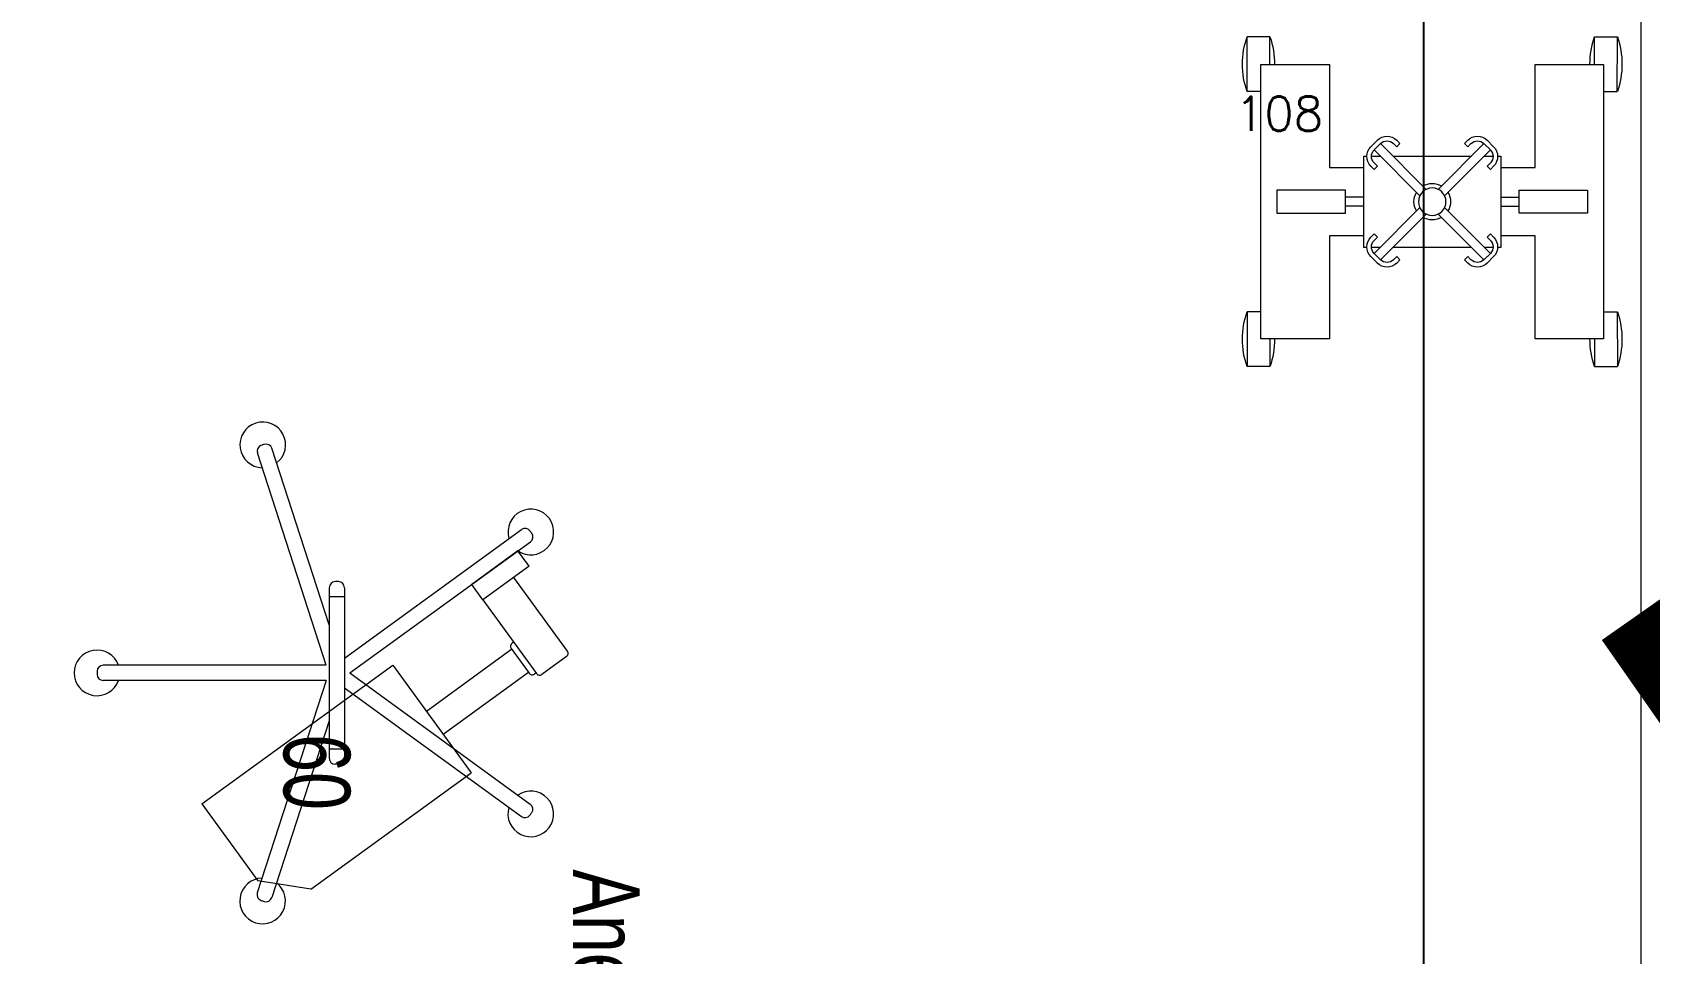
# Model space of a CAD drawing. Header units: metres. Extents: x 75097 to 220695, y -1557923 to -1361206.
# Drawn here: x 156936 to 159060, y -1400892 to -1399681 of the extents above; entities that cross this region are included whole.
import ezdxf

# ---------------------------------------------------------------- set-up
doc = ezdxf.new("R2010")
doc.units = ezdxf.units.M
doc.layers.get('0').update_dxf_attribs({"lineweight": 0})
doc.layers.add('A-100 - Copy$0$axes', color=8, linetype='Continuous')
for name, color, linetype, lineweight in [('A-100 - Copy$0$Medical Equipment and Furniture', 8, 'Continuous', 0), ('A-100 - Copy$0$Medical Equipment and Furniture1', 8, 'Continuous', 5), ('A-100 - Copy$0$Walls', 8, 'Continuous', 0)]:
    doc.layers.add(name, color=color, linetype=linetype, lineweight=lineweight)
doc.layers.add('REV 01', color=7, linetype='Continuous', lineweight=0, true_color=0xe41b4d)
doc.styles.add('A-100 - Copy$0$list_ghTextstyle', font='romans.shx', dxfattribs={"height": 0.25})
doc.styles.add('A-100 - Copy$0$X3G_ENTITY_257CFD', font='swisscl.ttf', dxfattribs={"height": 200})

# ---------------------------------------------------------------- blocks, each defined once
blk = doc.blocks.new('A-100 - Copy$0$HF12177-P')
for p, q in [((0, 0), (-0.1724, 0.2372)), ((0, 0), (0.1724, 0.2372)), ((-0.0196, -0.007), (-0.1885, 0.2255)), ((0.0196, -0.007), (0.1885, 0.2255)), ((-0.12, -0.015), (-0.12, -0.019)), ((-0.112, -0.007), (0.112, -0.007)), ((-0.1, -0.007), (-0.1, -0.027)), ((0.1, -0.007), (0.1, -0.027)), ((0.12, -0.015), (0.12, -0.019)), ((-0.0631, -0.027), (-0.2951, -0.1024)), ((-0.01, -0.0308), (-0.2889, -0.1214)), ((-0.112, -0.027), (0.112, -0.027)), ((-0.01, -0.0308), (-0.01, -0.324)), ((0.01, -0.0308), (0.01, -0.324)), ((0.01, -0.0308), (0.2889, -0.1214)), ((0.0631, -0.027), (0.2951, -0.1024))]:
    blk.add_line(p, q)
for centre, radius, start, end in [((-0.1852, 0.2378), 0.03, 325.4712, 286.5288), ((0.1852, 0.2378), 0.03, 253.4712, 214.5288), ((-0.1821, 0.2302), 0.008, 126.3733, 216), ((0, -0.017), 0.315, 125.6267, 126.3733), ((-0.1788, 0.2325), 0.008, 36, 125.6267), ((0.1788, 0.2325), 0.008, 54.3733, 144), ((0, -0.017), 0.315, 53.6267, 54.3733), ((0.1821, 0.2302), 0.008, 324, 53.6267), ((-0.112, -0.015), 0.008, 90, 180), ((-0.112, -0.019), 0.008, 180, 270), ((0.112, -0.015), 0.008, 0, 90), ((0.112, -0.019), 0.008, 270, 0), ((-0.2996, -0.1144), 0.03, 37.4712, 358.5288), ((0.2996, -0.1144), 0.03, 181.4712, 142.5288), ((-0.2926, -0.11), 0.008, 108, 197.6267), ((0.2926, -0.11), 0.008, 342.3733, 72), ((0, -0.017), 0.315, 197.6267, 198.3733), ((-0.2914, -0.1138), 0.008, 198.3733, 288), ((0.2914, -0.1138), 0.008, 252, 341.6267), ((0, -0.017), 0.315, 341.6267, 342.3733), ((0, -0.332), 0.03, 109.4712, 70.5288), ((-0.002, -0.324), 0.008, 180, 269.6267), ((0, -0.017), 0.315, 269.6267, 270.3733), ((0.002, -0.324), 0.008, 270.3733, 0)]:
    blk.add_arc(centre, radius, start, end)
blk = doc.blocks.new('A-100 - Copy$0$MONITOR ARM PLAN')
for p, q in [((0.025, -0.49375, 0), (0.025, -0.18375, 0)), ((0.025, -0.18375, 0), (0.2, -0.18375, 0)), ((0.2, -0.44375, 0), (0.2, -0.18375, 0)), ((0.2, -0.44375, 0), (0.15, -0.49375, 0)), ((0.025, -0.49375, 0), (0.15, -0.49375, 0))]:
    blk.add_line(p, q)
at = {"layer": 'A-100 - Copy$0$Medical Equipment and Furniture1'}
for p, q in [((0.025, 0.0375), (0, 0.0375)), ((0, 0.0375), (0, -0.0375)), ((0.025, 0.0375), (0.025, -0.0375)), ((0.145, 0.0125), (0.025, 0.0125)), ((0.15, 0.0075), (0.15, -0.0325)), ((0.025, -0.0375), (0, -0.0375)), ((0.025, -0.0375), (0.145, -0.0375)), ((0.09375, -0.0375), (0.09375, -0.04)), ((0.14375, -0.0375), (0.14375, -0.04)), ((0.09875, -0.045), (0.13875, -0.045)), ((0.1, -0.045), (0.1, -0.18375)), ((0.1375, -0.045), (0.1375, -0.18375))]:
    blk.add_line(p, q, dxfattribs=at)
for centre, start, end in [((0.145, 0.0075, 0), 0, 90), ((0.09875, -0.04), 180, 270), ((0.13875, -0.04), 270, 360), ((0.145, -0.0325), 270, 0)]:
    blk.add_arc(centre, 0.005, start, end, dxfattribs=at)
blk = doc.blocks.new('A-100 - Copy$0$ME17635-P')
for p, q in [((-0.2132, 0.2167), (-0.2432, 0.2167)), ((-0.2431, 0.1447), (-0.2432, 0.2167)), ((-0.2132, 0.18), (-0.2132, 0.2167)), ((0.2132, 0.2167), (0.2432, 0.2167)), ((0.2132, 0.18), (0.2132, 0.2167)), ((0.2431, 0.1447), (0.2432, 0.2167)), ((-0.225, 0.1447), (-0.2431, 0.1447)), ((0.225, 0.1447), (0.2431, 0.1447)), ((-0.0806, 0.0721), (-0.0721, 0.0806)), ((-0.0764, 0.0679), (-0.0679, 0.0764)), ((-0.0162, 0.0078), (-0.0764, 0.0679)), ((-0.0078, 0.0162), (-0.0679, 0.0764)), ((-0.0509, 0.0764), (-0.0467, 0.0721)), ((-0.0467, 0.0806), (-0.0424, 0.0764)), ((-0.0467, 0.0721), (-0.0424, 0.0764)), ((0.0078, 0.0162), (0.0679, 0.0764)), ((0.0162, 0.0078), (0.0764, 0.0679)), ((0.0467, 0.0806), (0.0424, 0.0764)), ((0.0424, 0.0764), (0.0467, 0.0721)), ((0.0509, 0.0764), (0.0467, 0.0721)), ((0.0679, 0.0764), (0.0764, 0.0679)), ((0.0721, 0.0806), (0.0806, 0.0721)), ((-0.09, 0.045), (-0.135, 0.045)), ((-0.0806, 0.0467), (-0.0764, 0.0424)), ((-0.0764, 0.0509), (-0.0721, 0.0467)), ((-0.0764, 0.0424), (-0.0721, 0.0467)), ((0.0764, 0.0509), (0.0721, 0.0467)), ((0.0721, 0.0467), (0.0764, 0.0424)), ((0.0806, 0.0467), (0.0764, 0.0424)), ((0.135, 0.045), (0.09, 0.045)), ((-0.09, 0.006), (-0.114, 0.006)), ((0.09, 0.006), (0.114, 0.006)), ((-0.09, -0.006), (-0.114, -0.006)), ((-0.0162, -0.0078), (-0.0764, -0.0679)), ((-0.0078, -0.0162), (-0.0679, -0.0764)), ((0.0078, -0.0162), (0.0679, -0.0764)), ((0.0162, -0.0078), (0.0764, -0.0679)), ((0.09, -0.006), (0.114, -0.006)), ((-0.0806, -0.0467), (-0.0764, -0.0424)), ((-0.0721, -0.0467), (-0.0764, -0.0424)), ((0.0764, -0.0424), (0.0721, -0.0467)), ((0.0806, -0.0467), (0.0764, -0.0424)), ((-0.135, -0.045), (-0.09, -0.045)), ((-0.0764, -0.0509), (-0.0721, -0.0467)), ((0.0764, -0.0509), (0.0721, -0.0467)), ((0.09, -0.045), (0.135, -0.045)), ((-0.0721, -0.0806), (-0.0806, -0.0721)), ((-0.0679, -0.0764), (-0.0764, -0.0679)), ((-0.0509, -0.0764), (-0.0467, -0.0721)), ((-0.0424, -0.0764), (-0.0467, -0.0721)), ((-0.0467, -0.0806), (-0.0424, -0.0764)), ((0.0467, -0.0721), (0.0424, -0.0764)), ((0.0467, -0.0806), (0.0424, -0.0764)), ((0.0509, -0.0764), (0.0467, -0.0721)), ((0.0764, -0.0679), (0.0679, -0.0764)), ((0.0806, -0.0721), (0.0721, -0.0806)), ((-0.2431, -0.1447), (-0.2432, -0.2167)), ((-0.225, -0.1447), (-0.2431, -0.1447)), ((0.225, -0.1447), (0.2431, -0.1447)), ((0.2431, -0.1447), (0.2432, -0.2167)), ((-0.2132, -0.18), (-0.2132, -0.2167)), ((0.2132, -0.18), (0.2132, -0.2167)), ((-0.2132, -0.2167), (-0.2432, -0.2167)), ((0.2132, -0.2167), (0.2432, -0.2167))]:
    blk.add_line(p, q)
for points in [[(-0.135, 0.045), (-0.135, 0.18), (-0.225, 0.18), (-0.225, -0.18), (-0.135, -0.18), (-0.135, -0.045)], [(0.135, -0.045), (0.135, -0.18), (0.225, -0.18), (0.225, 0.18), (0.135, 0.18), (0.135, 0.045)], [(-0.0859, 0.06), (-0.09, 0.06), (-0.09, -0.06), (-0.0859, -0.06)], [(-0.0684, 0.06), (-0.0799, 0.06)], [(0.0515, 0.06), (-0.0515, 0.06)], [(0.0799, 0.06), (0.0685, 0.06)], [(0.0859, -0.06), (0.09, -0.06), (0.09, 0.06), (0.0859, 0.06)], [(-0.0799, -0.06), (-0.0685, -0.06)], [(-0.0515, -0.06), (0.0515, -0.06)], [(0.0685, -0.06), (0.0799, -0.06)]]:
    blk.add_lwpolyline(points)
for points in [[(-0.114, -0.015), (-0.204, -0.015), (-0.204, 0.015), (-0.114, 0.015)], [(0.114, -0.015), (0.204, -0.015), (0.204, 0.015), (0.114, 0.015)]]:
    blk.add_lwpolyline(points, close=True)
blk.add_circle((0, 0), 0.018)
for centre, radius, start, end in [((-0.1382, 0.1807), 0.111, 161.0927, 198.942), ((-0.3182, 0.1807), 0.111, 359.6607, 18.942), ((0.3182, 0.1807), 0.111, 161.058, 180.3393), ((0.1382, 0.1807), 0.111, 341.058, 18.9073), ((-0.0594, 0.0679), 0.018, 45, 135), ((0.0594, 0.0679), 0.018, 45, 135), ((-0.0679, 0.0594), 0.018, 135, 225), ((-0.0679, 0.0594), 0.012, 135, 225), ((-0.0594, 0.0679), 0.012, 45, 135), ((0.0594, 0.0679), 0.012, 45, 135), ((0.0679, 0.0594), 0.012, 315, 45), ((0.0679, 0.0594), 0.018, 315, 45), ((0, 0), 0.024, 59.4775, 120.5225), ((0, 0), 0.024, 149.4775, 210.5225), ((0, 0), 0.024, 329.4775, 30.5225), ((0, 0), 0.024, 239.4775, 300.5225), ((-0.0679, -0.0594), 0.018, 135, 225), ((-0.0679, -0.0594), 0.012, 135, 225), ((0.0679, -0.0594), 0.012, 315, 45), ((0.0679, -0.0594), 0.018, 315, 45), ((-0.0594, -0.0679), 0.018, 225, 315), ((-0.0594, -0.0679), 0.012, 225, 315), ((0.0594, -0.0679), 0.018, 225, 315), ((0.0594, -0.0679), 0.012, 225, 315), ((-0.1382, -0.1807), 0.111, 161.058, 198.9073), ((0.1382, -0.1807), 0.111, 341.0927, 18.942), ((-0.3182, -0.1807), 0.111, 341.058, 0.3393), ((0.3182, -0.1807), 0.111, 179.6607, 198.942)]:
    blk.add_arc(centre, radius, start, end)
blk = doc.blocks.new('A-100 - Copy')
at = {"layer": 'A-100 - Copy$0$axes'}
blk.add_line((158763.3, -1477297.4, 0), (158763.3, -1391762.7, 0), dxfattribs=at)
at = {"layer": 'A-100 - Copy$0$Walls'}
blk.add_line((159048.3, -1398697.7, 0), (159048.3, -1404531, 0), dxfattribs=at)
at = {"layer": 'A-100 - Copy$0$Medical Equipment and Furniture', "yscale": 1000, "zscale": 1000}
for name, p, xscale, rotation in [('A-100 - Copy$0$ME17635-P', (158774.4, -1399903.7, 0), -1000, 180), ('A-100 - Copy$0$MONITOR ARM PLAN', (157543.1, -1400384.4, 0), 1000, 305.9850316752795)]:
    blk.add_blockref(name, p, dxfattribs=dict(at, xscale=xscale, rotation=rotation))
at = {"layer": 'A-100 - Copy$0$Medical Equipment and Furniture', "extrusion": (-1.92689e-13, -1.39405e-12, -1), "xscale": -1000.000000000002, "yscale": 1000.000000000002, "zscale": -1000.000000000002, "rotation": 90.01496832471715}
blk.add_blockref('A-100 - Copy$0$HF12177-P', (-157352.6, -1400522.8, 0), dxfattribs=at)
at = {"layer": 'A-100 - Copy$0$Medical Equipment and Furniture', "style": 'A-100 - Copy$0$list_ghTextstyle'}
blk.add_text('108', height=45, dxfattribs=at).set_placement((158515.3, -1399810.6, 0))
at = {"layer": 'A-100 - Copy$0$Medical Equipment and Furniture', "attachment_point": 2, "rotation": 270, "style": 'A-100 - Copy$0$X3G_ENTITY_257CFD'}
for s, insert, char_height, width in [('60', (157353.2, -1400653, 0), 87.47, 82.543), ('Anesthesia Pendant to be Provided by MG Supplier', (157733.3, -1401805.2, 0), 87.473, 3260.537)]:
    blk.add_mtext(s, dxfattribs=dict(at, insert=insert, char_height=char_height, width=width))

msp = doc.modelspace()

# ---------------------------------------------------------------- block references
msp.add_blockref('A-100 - Copy', (0, 0))

# ---------------------------------------------------------------- next in the draw order: linework, layer by layer
at = {"layer": 'REV 01', "color": 3, "elevation": -2.4}
msp.add_lwpolyline([(142666.9, -1397087.7, 0, 180.5, -0.520567), (144471.7, -1397087.6, 0, 180.5, -0.520567), (146276.4, -1397087.5, 0, 180.5, -0.520567), (148081.2, -1397087.5, 0, 180.5, -0.520567), (149886, -1397087.4, 0, 180.5, -0.520567), (151690.8, -1397087.3, 0, 180.5, -0.520567), (153495.6, -1397087.3, 0, 180.5, -0.520567), (155300.4, -1397087.2, 0, 180.5, -0.520567), (157105.1, -1397087.1, 0, 180.5, -0.520567), (158909.9, -1397087, 0, 180.5, -0.520567), (159050.9, -1398748.8, 0, 180.5, -0.520567), (159048.8, -1400553.6, 0, 180.5, -0.520567), (159046.6, -1402358.4, 0, 180.5, -0.520567), (159044.4, -1404163.1, 0, 180.5, -0.520567), (157940.6, -1404865, 0, 180.5, -0.520567), (156135.8, -1404865, 0, 180.5, -0.520567), (154331, -1404865.1, 0, 180.5, -0.520567), (152526.2, -1404865.2, 0, 180.5, -0.520567), (150721.5, -1404865.3, 0, 180.5, -0.520567), (148916.7, -1404865.3, 0, 180.5, -0.520567), (147111.9, -1404865.4, 0, 180.5, -0.520567), (145307.1, -1404865.5, 0, 180.5, -0.520567), (143502.3, -1404865.6, 0, 180.5, -0.520567), (141697.6, -1404865.6, 0, 180.5, -0.520567)], format="xyseb", dxfattribs=at)

doc.saveas('drawing.dxf')
